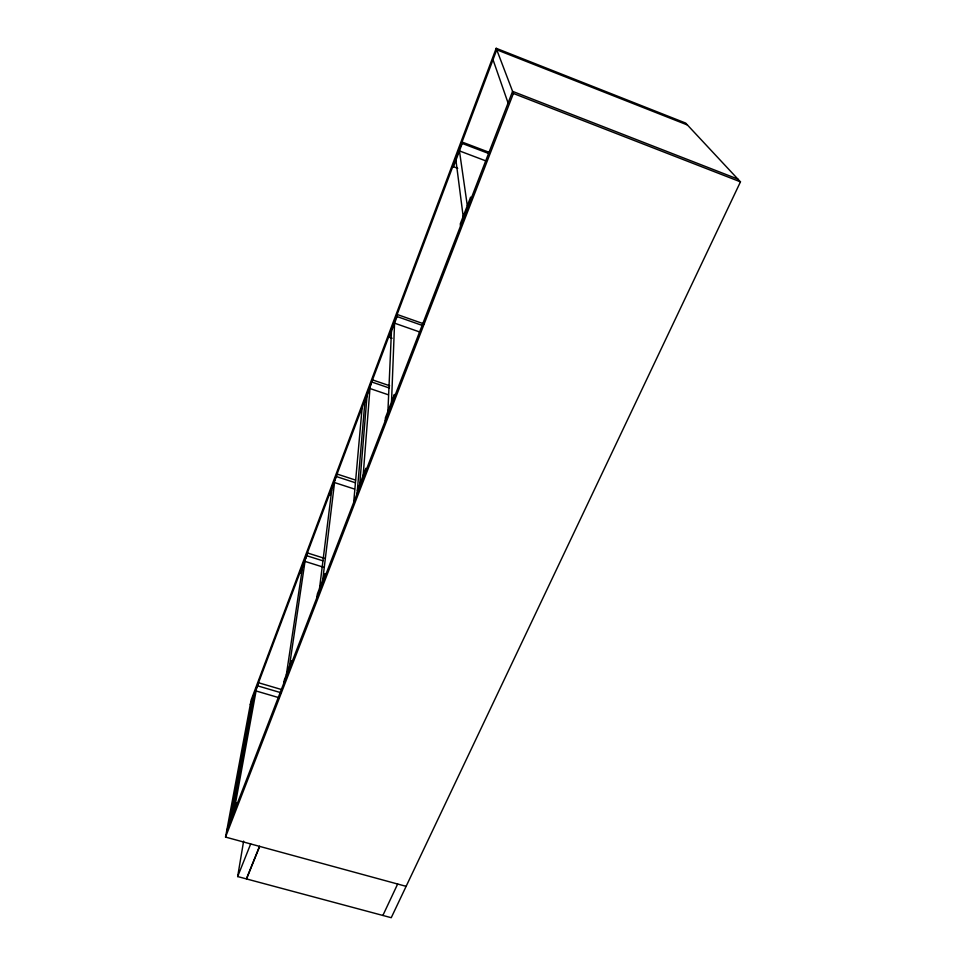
<?xml version="1.0" encoding="UTF-8"?>
<svg xmlns="http://www.w3.org/2000/svg" width="966" height="966" viewBox="0 0 966 966"><rect width="100%" height="100%" fill="white"/><g stroke="black" fill="none" stroke-linecap="round" stroke-linejoin="round"><path stroke-width="1.45" d="M394.321 397.292L394.418 394.454L385.41 417.795L385.265 420.717M392.087 338.233L389.262 337.243L397.062 316.558L397.135 314.469L424.05 323.948M391.532 401.928L394.563 323.175L420.125 332.135M387.921 411.287L391.435 331.471M389.262 337.243L389.37 335.081M365.667 471.42L365.897 468.293L357.36 490.402M364.894 401.965L372.502 379.892L389.636 385.736M363.168 475.369L369.954 388.525L388.38 394.792M359.738 484.244L366.971 396.446M357.082 493.614L365.1 399.574M353.689 502.417L362.153 407.398M324.817 577.088L325.24 573.587L317.343 594.018L316.896 597.58M330.155 492.431L329.817 495.111L337.074 474.052L355.597 480.102M322.716 580.119L334.538 482.565L354.534 489.074M319.541 588.318L331.749 489.967M307.526 552.987L300.559 573.224L307.526 552.987L324.661 558.396M289.305 667.095L305.014 561.403L323.622 567.247M286.347 674.751L302.382 568.382M259.492 846.349L246.378 878.891L237.66 876.56L243.625 841.108M234.557 808.385L256.062 690.968L279.089 697.73M235.897 807.117L236.646 802.951L230.089 819.941M252.041 701.642L258.526 682.745L281.517 689.531M231.925 815.195L253.684 697.259M229.304 824.155L252.633 698.406M406.118 886.341L225.537 837.087L251.16 699.976L496.186 48.3L685.631 123.056L740.463 181.85L391.242 917.7L246.559 878.951L259.685 846.397M250.291 704.625L496.741 49.773L687.43 124.988M457.715 168.313L453.477 166.732L462.243 143.451L462.026 142.026L488.651 152.133M226.696 830.917L512.584 91.359L737.903 179.108M225.537 837.087L513.393 93.473L496.186 48.3M237.66 876.56L250.677 843.946M382.874 915.454L397.654 884.035M257.946 685.945L281.009 692.743M307.103 555.848L322.885 560.811M336.76 476.673L355.355 482.746M372.333 382.21L389.37 388.03M397.062 316.558L422.661 325.566M486.127 160.996L459.442 150.901L467.315 205.698M462.243 143.451L488.989 153.606M513.393 93.473L740.463 181.85M493.01 59.687L508.08 103M470.937 199.105L470.623 197.136L460.287 223.883L460.54 225.984M455.928 160.235L463.173 216.432M453.296 165.21L453.477 166.732M291.66 660.986L291.104 664.777L283.702 683.904L284.294 680.076L291.66 660.986"/></g></svg>
